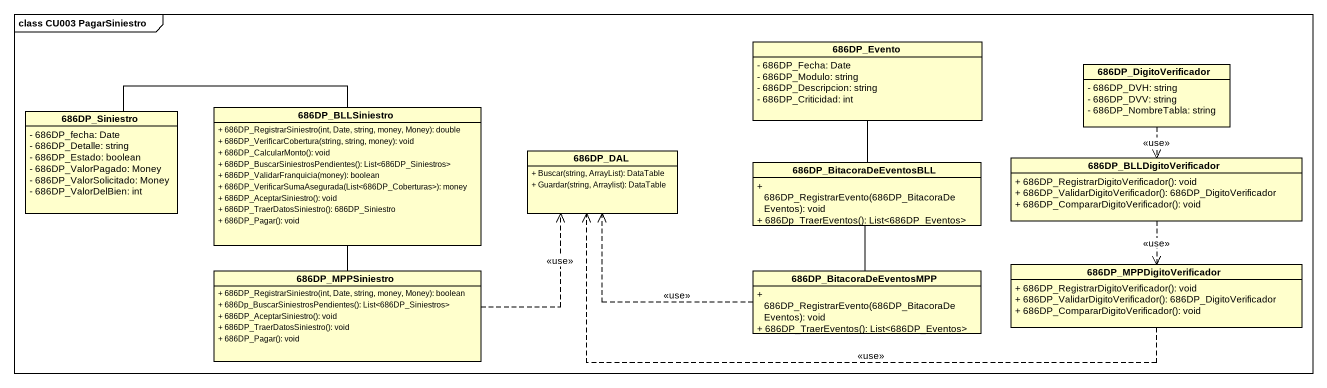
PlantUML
@startuml
mainframe class CU003 PagarSiniestro
hide circle
hide empty members
skinparam classAttributeIconSize 0
class "686DP_Evento" as c686DP_Evento {
  - 686DP_Fecha: Date
  - 686DP_Modulo: string
  - 686DP_Descripcion: string
  - 686DP_Criticidad: int
}
class "686DP_DigitoVerificador" as c686DP_DigitoVerificador {
  - 686DP_DVH: string
  - 686DP_DVV: string
  - 686DP_NombreTabla: string
}
class "686DP_Siniestro" as c686DP_Siniestro {
  - 686DP_fecha: Date
  - 686DP_Detalle: string
  - 686DP_Estado: boolean
  - 686DP_ValorPagado: Money
  - 686DP_ValorSolicitado: Money
  - 686DP_ValorDelBien: int
}
class "686DP_BLLSiniestro" as c686DP_BLLSiniestro {
  + 686DP_RegistrarSiniestro(int, Date, string, money, Money): double
  + 686DP_VerificarCobertura(string, string, money): void
  + 686DP_CalcularMonto(): void
  + 686DP_BuscarSiniestrosPendientes(): List<686DP_Siniestros>
  + 686DP_ValidarFranquicia(money): boolean
  + 686DP_VerificarSumaAsegurada(List<686DP_Coberturas>): money
  + 686DP_AceptarSiniestro(): void
  + 686DP_TraerDatosSiniestro(): 686DP_Siniestro
  + 686DP_Pagar(): void
}
class "686DP_DAL" as c686DP_DAL {
  + Buscar(string, ArrayList): DataTable
  + Guardar(string, Arraylist): DataTable
}
class "686DP_BitacoraDeEventosBLL" as c686DP_BitacoraDeEventosBLL {
  + 686DP_RegistrarEvento(686DP_BitacoraDeEventos): void
  + 686Dp_TraerEventos(): List<686DP_Eventos>
}
class "686DP_BLLDigitoVerificador" as c686DP_BLLDigitoVerificador {
  + 686DP_RegistrarDigitoVerificador(): void
  + 686DP_ValidarDigitoVerificador(): 686DP_DigitoVerificador
  + 686DP_CompararDigitoVerificador(): void
}
class "686DP_MPPSiniestro" as c686DP_MPPSiniestro {
  + 686DP_RegistrarSiniestro(int, Date, string, money, Money): boolean
  + 686Dp_BuscarSiniestrosPendientes(): List<686DP_Siniestros>
  + 686DP_AceptarSiniestro(): void
  + 686DP_TraerDatosSiniestro(): void
  + 686DP_Pagar(): void
}
class "686DP_BitacoraDeEventosMPP" as c686DP_BitacoraDeEventosMPP {
  + 686DP_RegistrarEvento(686DP_BitacoraDeEventos): void
  + 686DP_TraerEventos(): List<686DP_Eventos>
}
class "686DP_MPPDigitoVerificador" as c686DP_MPPDigitoVerificador {
  + 686DP_RegistrarDigitoVerificador(): void
  + 686DP_ValidarDigitoVerificador(): 686DP_DigitoVerificador
  + 686DP_CompararDigitoVerificador(): void
}
c686DP_Evento -- c686DP_BitacoraDeEventosBLL
c686DP_DigitoVerificador ..> c686DP_BLLDigitoVerificador : <<use>>
c686DP_Siniestro -right- c686DP_BLLSiniestro
c686DP_BLLSiniestro -- c686DP_MPPSiniestro
c686DP_BitacoraDeEventosBLL -- c686DP_BitacoraDeEventosMPP
c686DP_BLLDigitoVerificador ..> c686DP_MPPDigitoVerificador : <<use>>
c686DP_MPPSiniestro .right.> c686DP_DAL : <<use>>
c686DP_BitacoraDeEventosMPP .left.> c686DP_DAL : <<use>>
c686DP_MPPDigitoVerificador .left.> c686DP_DAL : <<use>>
@enduml
